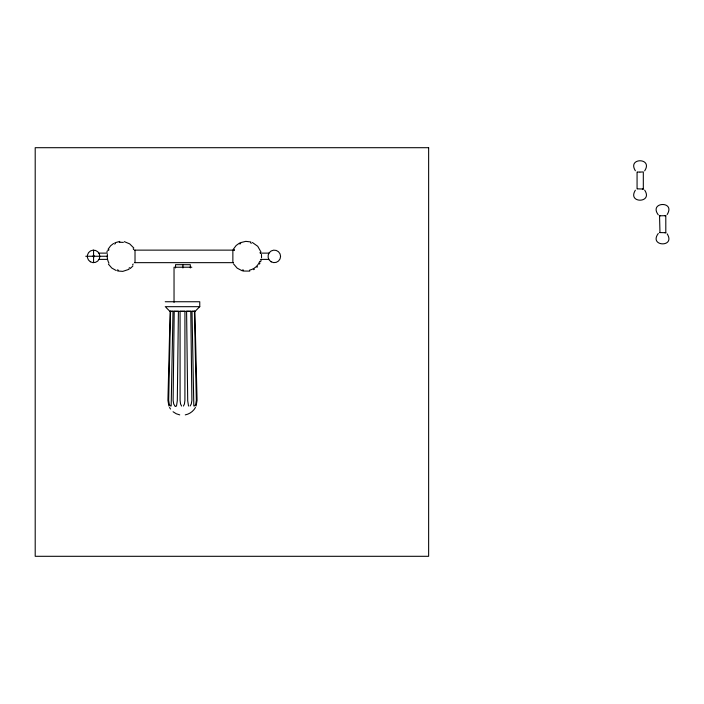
<?xml version="1.0" encoding="UTF-8"?>
<svg xmlns="http://www.w3.org/2000/svg" width="704" height="704" viewBox="0 0 704 704"><rect width="100%" height="100%" fill="white"/><g stroke="black" fill="none" stroke-linecap="round" stroke-linejoin="round"><path stroke-width="1.06" d="M183.418 406.05L184.43 404.034L184.914 400.356L184.932 311.3L180.066 311.3L180.083 400.356L180.567 404.034L181.588 406.05M176.493 406.032L177.302 400.734L178.411 311.3L174.205 311.3L173.114 400.356L173.73 404.034L174.909 406.023M170.641 311.3L173.228 311.326L170.57 311.3L168.67 400.356L169.242 404.034L170.262 406.006M172.999 311.3L171.178 406.014M170.13 311.3L167.93 400.356L168.898 406.006M188.514 406.032L187.704 400.734L186.586 311.3L190.793 311.3L191.893 400.356L191.268 404.034L190.098 406.023M261.545 257.805L261.483 254.426M261.114 260.242L260.594 261.844M106.911 252.023L107.413 250.633M196.099 406.006L197.067 400.356L194.876 311.3M259.494 264.088L259.899 263.366M193.82 406.014L192.007 311.3L194.427 311.3L196.337 400.356L195.765 404.034L194.735 406.006M233.253 249.348L236.166 245.494L239.474 243.1M108.046 249.295L110.678 245.74L113.582 243.478M195.466 407.484C193.362 411.294 189.543 414.066 185.275 414.885M635.369 190.212C626.912 203.658 653.409 203.359 644.653 190.115M644.653 170.843C653.409 157.59 626.912 157.291 635.369 170.738M667.137 214.544C675.99 200.587 648.402 201.634 658.284 214.878M132.959 265.945L130.293 268.488M658.284 233.473C648.402 246.717 675.99 247.764 667.137 233.807M256.951 267.282L257.532 266.702M165.246 301.743L199.76 301.743L199.76 306.68L195.14 311.291L194.154 311.318M253.642 269.676L254.355 269.271M129.061 269.306L122.795 271.374L117.665 270.996M114.884 242.783L119.847 241.41M240.205 242.739L245.784 241.358L250.809 241.947M640.077 172.075L643.315 171.934L643.324 189.024L642.435 189.05M665.799 215.618L665.808 232.725L664.919 232.751M659.974 232.619L659.551 215.785L660.44 215.714M249.814 271.093L243.118 271.049M659.586 232.558L665.799 232.725M637.49 172.04L639.786 172.084M178.42 311.3L174.275 311.3M192.007 311.3L194.427 311.3M664.602 215.706L665.755 215.609L664.919 215.6M664.514 215.714L659.613 215.794M184.897 311.3L180.11 311.3M637.437 188.848L643.315 189.024M134.508 250.131L234.476 250.131M98.912 253.123L107.448 253.123M260.515 253.123L268.963 253.123M85.747 256.256L107.58 256.256M99.07 259.389L107.448 259.389M260.436 259.389L268.805 259.389M134.508 262.654L233.376 262.654M191.814 267.221L174.038 267.221L174.038 302.394M165.246 306.68L199.76 306.68M187.88 311.3L190.793 311.3M170.192 311.37L170.641 311.37M173.034 311.37L174.266 311.37M178.614 311.37L180.101 311.37M184.906 311.37L186.586 311.37M190.74 311.37L191.972 311.37M194.366 311.37L194.814 311.37M188.047 311.335L186.586 311.3M170.843 311.318L169.858 311.291L166.012 307.446M124.256 241.622L129.686 243.874L133.839 248.028M179.731 414.885L176.202 413.741L173.07 411.752M175.234 406.208L175.771 406.366M242.308 270.838L237.178 268.162L233.473 263.833M116.248 270.565L111.769 268.03L108.407 264.132M252.402 242.51L257.734 246.294L260.946 251.953M169.541 407.484L170.535 409.05M637.067 172.084L637.067 188.866M232.866 250.131L232.866 262.654M190.318 267.96L190.318 264.678L175.534 264.678L175.534 267.96M182.926 264.678L182.926 267.96M135.018 250.131L135.018 262.654M93.57 250.131L93.57 262.654M259.758 261.316A14.089 14.089 0 0 1 249.55 270.16M243.566 270.16A14.089 14.089 0 0 1 242.59 269.905M233.746 250.536A14.089 14.089 0 0 1 234.194 249.638M239.809 244.024A14.089 14.089 0 0 1 240.706 243.575M250.527 242.871A14.089 14.089 0 0 1 251.486 243.188M260.075 252.419A14.089 14.089 0 0 1 260.322 253.396M133.17 264.009A14.089 14.089 0 0 1 132.598 264.836M129.765 267.67A14.089 14.089 0 0 1 128.938 268.242M118.325 270.16A14.089 14.089 0 0 1 117.348 269.905M108.953 263.146A14.089 14.089 0 0 1 107.378 254.382M108.504 250.536A14.089 14.089 0 0 1 108.953 249.638M114.567 244.024A14.089 14.089 0 0 1 115.465 243.575M119.319 242.449A14.089 14.089 0 0 1 123.323 242.449M133.17 248.776A14.089 14.089 0 0 1 133.69 249.638M92.963 256.203C94.556 258.817 94.618 253.695 92.972 256.142M428.639 147.699L35.2 147.699L35.2 556.301L428.639 556.301L428.639 147.699M90.358 261.765A6.266 6.266 0 0 0 99.836 256.485A6.266 6.266 0 0 0 90.526 250.923A6.266 6.266 0 0 0 90.358 261.765M271.181 261.818A6.266 6.266 0 0 0 280.57 256.388A6.266 6.266 0 0 0 271.181 250.967A6.266 6.266 0 0 0 271.181 261.818"/></g></svg>
